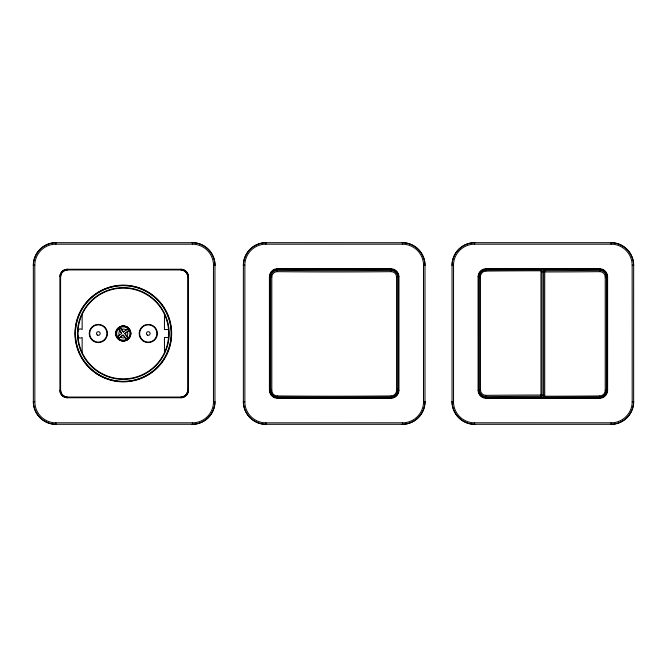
<?xml version="1.0" encoding="UTF-8"?>
<svg xmlns="http://www.w3.org/2000/svg" width="667" height="667" viewBox="0 0 667 667"><rect width="100%" height="100%" fill="white"/><g stroke="black" fill="none" stroke-linecap="round" stroke-linejoin="round"><path stroke-width="1" d="M192.254 242.655A22.536 22.169 45.1 0 1 214.999 265.399A22.703 22.703 0 0 0 192.254 242.696L56.053 242.696L55.803 244.189A20.785 20.385 -44.9 0 0 34.801 265.149L34.842 401.851A20.785 20.385 45.1 0 0 55.803 422.853L56.053 424.304L192.296 424.279A22.703 22.703 0 0 0 214.957 401.601L214.957 265.399L213.465 265.149L213.465 401.851L214.957 401.601A22.536 22.169 -44.9 0 1 192.254 424.345M277.38 268.718A7.921 7.812 -45 0 0 269.418 276.697L269.426 390.303A7.904 7.796 45 0 0 277.38 398.266L390.987 398.257L390.962 397.832A7.454 7.345 -45 0 0 398.432 390.253L398.424 276.747A7.454 7.345 45 0 0 390.937 269.243L390.987 268.784A7.921 7.812 45 0 1 398.966 276.697L398.941 390.303A7.921 7.812 -45 0 1 390.987 398.282M277.272 271.644A5.428 5.386 -75.5 0 0 271.803 277.097L271.811 390.495A5.428 5.286 30 0 0 277.272 395.94L277.405 397.007A490.453 42.063 0 0 0 390.937 397.007L390.97 396.99A6.778 6.637 -27.5 0 0 397.749 390.22L397.74 276.038A6.812 6.787 0 0 0 390.937 269.251L277.43 269.26A6.812 6.787 0 0 0 270.619 276.038L270.619 390.22L271.811 390.495M390.937 396.523L390.937 397.007L391.087 395.931A5.428 5.278 -30 0 0 396.557 390.495L396.557 277.097A5.428 5.386 75.5 0 0 391.087 271.644M486.043 268.718A7.921 7.812 -45 0 0 478.081 276.697L478.089 390.303A7.904 7.796 45 0 0 486.043 398.266L599.65 398.257L599.616 397.782A7.454 7.345 -45 0 0 607.095 390.253L607.087 276.747A7.495 7.495 0 0 0 600.275 269.285M540.97 270.143L540.97 269.71L540.97 397.749A1.126 1.117 0 0 0 542.096 396.623L542.096 270.827A1.126 1.117 0 0 0 540.97 269.71A489.836 42.013 0 0 0 499.775 269.877L486.093 269.993L485.935 271.069A5.428 5.286 -30 0 0 480.465 276.505L480.473 389.903A5.428 5.386 75.5 0 0 485.935 395.356M486.043 398.166L486.06 397.832A7.437 7.329 45 0 1 478.589 390.253L478.598 276.747A7.495 7.495 0 0 1 486.093 269.26L599.6 269.251A6.812 6.787 0 0 1 606.411 276.038L606.411 390.22L605.219 390.495A5.428 5.278 -30 0 1 599.758 395.94L586.035 396.056A491.212 42.296 0 0 1 544.722 396.215L544.722 271.294M544.722 396.673L544.722 397.29A489.836 42.013 0 0 0 585.918 397.123L599.6 397.007A6.778 6.637 -27.5 0 0 606.411 390.22M605.219 390.495L605.219 277.097A5.428 5.386 75.5 0 0 599.758 271.644M599.65 398.282A7.921 7.812 -45 0 0 607.612 390.303L607.604 276.697A7.921 7.812 45 0 0 599.65 268.734L486.043 268.743L486.076 269.235A7.454 7.345 -45 0 0 478.589 276.747L478.089 276.697M453.493 401.851A20.785 20.385 45.1 0 0 474.495 422.853L474.721 424.295L610.947 424.304L611.197 422.811A20.785 20.385 -44.9 0 0 632.199 401.851L632.158 265.149A20.785 20.385 45.1 0 0 611.197 244.147L610.972 242.705L474.746 242.696L474.495 244.189A20.785 20.385 -44.9 0 0 453.493 265.149M277.372 398.257L277.414 397.765A7.437 7.329 45 0 1 269.927 390.253L269.935 276.747A7.454 7.345 -45 0 1 277.43 269.226L277.372 268.743L390.987 268.743M544.722 397.207L544.722 397.24A1.126 1.117 0 0 1 543.597 396.173L543.597 270.377A1.126 1.117 0 0 1 544.722 269.251L544.722 270.96M599.65 268.834L599.616 269.218A7.454 7.345 45 0 1 607.12 276.747L607.604 276.697M599.758 395.931L599.641 396.99M213.507 401.851A20.785 20.385 -44.9 0 1 192.505 422.853L192.321 424.245M244.831 265.149A20.785 20.385 -44.9 0 1 265.833 244.147L266.075 242.696L402.326 242.721A22.703 22.703 0 0 1 424.987 265.399L424.987 401.601L423.495 401.851L423.495 265.149L424.987 265.399A22.536 22.169 45.1 0 0 402.284 242.655M423.537 401.851A20.785 20.385 -44.9 0 1 402.534 422.853L402.326 424.279A22.703 22.703 0 0 0 424.987 401.601A22.536 22.169 -44.9 0 1 402.284 424.345M119.335 337.886L120.527 336.968A4.444 4.444 0 0 0 125.104 337.56L126.055 338.803L123.17 335.067L126.13 338.744A5.953 5.953 0 0 0 127.647 337.569L124.904 333.658L128.573 330.707M121.652 333.325L121.669 333.225M397.74 390.245L396.557 390.495M607.604 390.303L607.112 390.27A7.495 7.495 0 0 1 599.6 397.74L486.093 397.74A6.812 6.787 0 0 1 479.281 390.962L479.281 276.78L480.473 276.505M124.904 333.658L128.606 330.749M128.548 330.674A5.936 5.936 0 0 0 127.372 329.156L123.503 331.949L120.477 328.256A5.903 5.903 0 0 0 119.668 328.781A5.953 5.953 0 0 0 118.968 329.44L121.669 333.425M124.954 333.458L127.689 337.544M474.679 242.755L474.704 242.721A22.703 22.703 0 0 0 452.043 265.399L452.043 401.601L453.535 401.851L453.535 265.149L452.043 265.399A22.536 22.169 -44.9 0 1 474.746 242.655M121.594 333.542L118.034 336.293A5.953 5.953 0 0 0 119.243 337.844L122.895 335.159M127.314 329.081L126.088 330.032A4.444 4.444 0 0 0 121.502 329.44L120.552 328.197M120.527 336.968L122.82 335.201M117.984 336.26L119.243 335.301A4.444 4.444 0 0 1 119.843 330.715L118.868 329.473L121.594 333M123.82 331.782L123.303 331.824L123.754 331.824M610.947 424.304L610.972 424.295A22.703 22.703 0 0 0 633.65 401.601L633.65 265.399L632.158 265.149M543.613 271.969L544.722 271.936A491.212 41.954 0 0 0 586.035 271.769L599.758 271.652L599.6 269.251M542.054 395.031L540.97 395.064A491.212 41.963 0 0 0 499.65 395.231L485.935 395.348L486.093 397.749A7.495 7.495 0 0 1 478.598 390.253L478.089 390.303M34.842 265.149L33.35 265.399L33.35 401.601L34.842 401.851M632.158 401.851L633.65 401.601A22.536 22.169 -44.9 0 1 610.947 424.345M485.935 271.069L499.658 270.944A491.212 42.296 0 0 1 540.97 270.777L542.096 271.019M269.426 276.697L269.918 276.73A7.495 7.495 0 0 1 277.43 269.26L277.272 271.652A491.829 42.021 0 0 0 391.095 271.652L390.945 270.36A6.778 6.753 85.7 0 1 397.749 277.13L396.557 277.097M398.941 390.303L398.457 390.27A7.495 7.495 0 0 1 390.937 397.74L277.43 397.74A7.495 7.495 0 0 1 269.935 390.253L269.426 390.303M271.811 277.097L270.702 277.122A6.778 6.753 -85.7 0 1 277.43 270.343A490.453 42.063 0 0 0 390.937 270.352L390.937 269.251A7.495 7.495 0 0 1 398.424 276.747L398.941 276.697M55.803 244.189L192.505 244.189A20.785 20.385 45.1 0 1 213.507 265.149M265.833 244.189L402.534 244.189A20.785 20.385 45.1 0 1 423.537 265.149M611.197 244.189L474.495 244.189M67.4 269.935L180.907 269.935A6.77 6.678 45 0 1 187.727 276.747L187.719 390.253A6.77 6.678 -45 0 1 180.907 397.073L67.4 397.065A6.77 6.678 45 0 1 60.58 390.253L60.589 276.747A6.77 6.678 -45 0 1 67.4 269.927A6.812 6.812 0 0 0 60.589 276.747M55.803 422.811L192.505 422.811M244.831 401.851A20.785 20.385 45.1 0 0 265.833 422.853L402.534 422.811M474.495 422.811L611.197 422.811M266.075 424.345A22.536 22.169 45.1 0 1 243.338 401.601L244.872 401.851L244.872 265.149L243.38 265.399L243.38 401.601A22.703 22.703 0 0 0 266.075 424.304L402.284 424.304M605.219 277.097L606.386 277.13M480.473 389.903L479.331 389.878A6.778 6.753 85.7 0 0 486.093 396.657L499.775 396.531A489.836 42.013 0 0 1 540.97 396.365A1.126 1.117 0 0 0 542.096 395.248M544.722 396.223L543.605 396.006M610.947 242.696L610.972 242.705A22.703 22.703 0 0 1 633.65 265.399A22.536 22.169 45.1 0 0 610.947 242.655M123.27 331.732L120.51 328.231M127.722 337.51L126.772 336.285A4.436 4.436 0 0 0 127.155 335.718A4.444 4.444 0 0 0 127.364 331.699M402.326 242.721L402.534 244.189M474.679 424.245L474.704 424.279A22.703 22.703 0 0 1 452.043 401.601A22.536 22.169 45.1 0 0 474.746 424.345M192.296 242.721L192.505 244.189M266.033 424.279L265.833 422.811M599.6 396.523L599.6 397.007M486.093 270.477L486.093 269.993A6.778 6.645 -27.5 0 0 479.281 276.78M277.43 396.523L277.43 397.007A6.778 6.645 27.5 0 1 270.61 390.22M180.907 269.243A7.445 7.345 45 0 1 188.411 276.747L188.402 390.253A7.445 7.345 -45 0 1 180.907 397.757M164.457 314.324L164.457 329.531L168.534 329.531L168.534 337.469A45.406 45.406 0 0 1 97.257 370.685A45.406 45.406 0 0 1 104.127 292.346A45.406 45.406 0 0 1 168.534 337.469L164.457 337.469L164.457 352.676M82.149 314.324L82.149 329.531C76.13 325.571 76.13 341.429 82.149 337.469L82.149 352.676M67.4 269.243A7.445 7.345 -45 0 0 59.897 276.747L59.913 390.253A7.445 7.345 45 0 0 67.4 397.757M266.075 242.696A22.703 22.703 0 0 0 243.38 265.399A22.536 22.169 -44.9 0 1 266.075 242.655M56.053 424.304A22.703 22.703 0 0 1 33.35 401.601A22.536 22.169 45.1 0 0 56.053 424.345M56.053 242.696A22.703 22.703 0 0 0 33.35 265.399A22.536 22.169 -44.9 0 1 56.053 242.655M67.4 397.065A6.812 6.812 0 0 1 60.589 390.253M127.881 337.877A6.328 6.328 0 0 1 126.371 339.044M118.934 338.077A6.328 6.328 0 0 1 117.767 336.568M118.734 329.131A6.328 6.328 0 0 1 120.252 327.964M127.68 328.923A6.311 6.311 0 0 1 128.848 330.432M188.402 390.253A7.495 7.495 0 0 1 180.907 397.74L67.4 397.74A7.495 7.495 0 0 1 59.913 390.253M188.402 276.747A7.495 7.495 0 0 0 180.907 269.26L67.4 269.26A7.495 7.495 0 0 0 59.913 276.747M187.719 390.253A6.812 6.812 0 0 1 180.907 397.065M180.907 269.935A6.812 6.812 0 0 1 187.719 276.747M397.74 389.128A6.812 6.787 0 0 1 396.632 392.838M271.727 392.838A6.812 6.787 0 0 1 270.619 389.128M391.087 395.931A491.829 42.346 0 0 1 277.272 395.931M479.281 277.872A6.812 6.787 0 0 1 480.39 274.162M541.912 271.594A1.126 1.117 0 0 1 542.096 272.211M606.411 389.128A6.812 6.787 0 0 1 605.303 392.838M606.411 277.13A6.778 6.753 85.7 0 0 599.6 270.343L585.918 270.469A489.836 42.013 0 0 1 544.722 270.635A1.126 1.117 0 0 0 543.597 271.752M543.922 395.581A1.126 1.117 0 0 1 543.597 394.789M94.014 340.987A8.646 8.646 0 0 0 106.978 333.5A8.646 8.646 0 0 0 94.014 326.013A8.646 8.646 0 0 0 94.014 340.987M93.78 341.379A9.096 9.096 0 0 0 107.429 333.5A9.096 9.096 0 0 0 93.78 325.621A9.096 9.096 0 0 0 93.78 341.379M97.34 335.042A1.834 1.834 0 0 0 100.167 333.583A1.834 1.834 0 0 0 97.49 331.874A1.834 1.834 0 0 0 97.34 335.042M143.297 340.57A8.646 8.646 0 0 0 156.887 334.275A8.646 8.646 0 0 0 144.639 325.654A8.646 8.646 0 0 0 143.297 340.57M143.363 341.154A9.096 9.096 0 0 0 157.362 333.925A9.096 9.096 0 0 0 144.105 325.413A9.096 9.096 0 0 0 143.363 341.154M147.357 335.084A1.834 1.834 0 0 0 150.108 333.5A1.834 1.834 0 0 0 147.357 331.916A1.834 1.834 0 0 0 147.357 335.084M98.533 372.086A45.856 45.856 0 0 0 169.11 335.659A45.856 45.856 0 0 0 102.276 292.755A45.856 45.856 0 0 0 98.533 372.086M97.115 374.12A48.332 48.332 0 0 0 171.586 335.868A48.332 48.332 0 0 0 101.226 290.504A48.332 48.332 0 0 0 97.115 374.12M99.258 375.146A48.091 48.091 0 0 0 171.394 333.5A48.091 48.091 0 0 0 99.258 291.854A48.091 48.091 0 0 0 99.258 375.146M97.449 373.778A47.866 47.866 0 0 0 171.111 335.751A47.866 47.866 0 0 0 101.351 290.97A47.866 47.866 0 0 0 97.449 373.778M119.551 340.003A7.512 7.512 0 0 0 130.815 333.5A7.512 7.512 0 0 0 119.551 326.997A7.512 7.512 0 0 0 119.551 340.003M119.61 339.903A7.395 7.395 0 0 0 130.699 333.5A7.395 7.395 0 0 0 119.61 327.097A7.395 7.395 0 0 0 119.61 339.903M119.493 340.103A7.62 7.62 0 0 0 130.924 333.5A7.62 7.62 0 0 0 119.493 326.897A7.62 7.62 0 0 0 119.493 340.103M119.935 339.311A6.712 6.712 0 0 0 130.015 333.508A6.712 6.712 0 0 0 119.952 327.68A6.712 6.712 0 0 0 119.935 339.311"/></g></svg>
